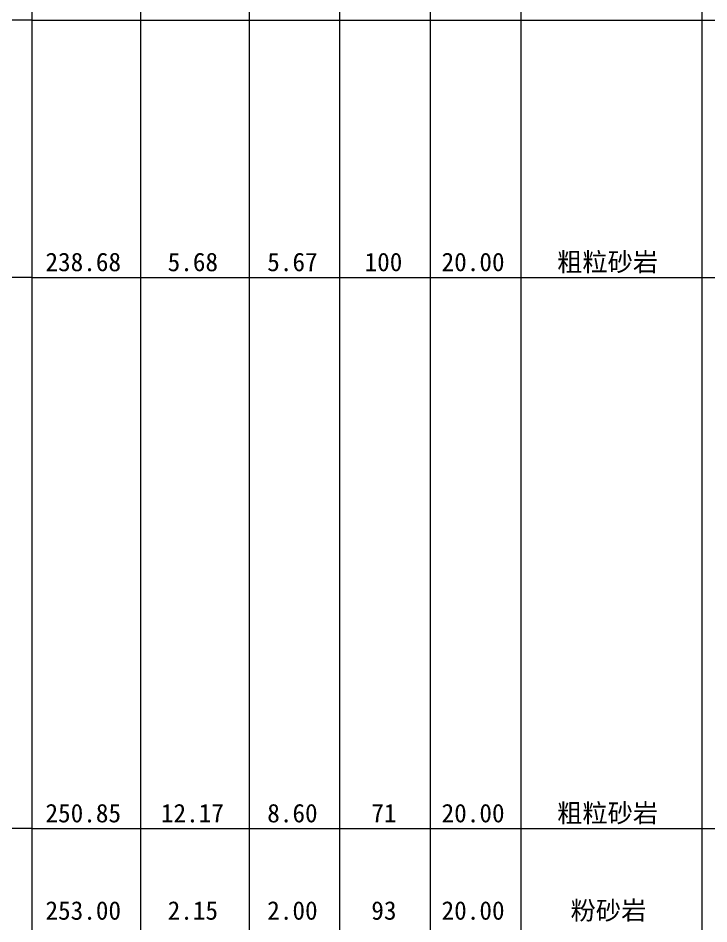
# Model space of a CAD drawing. Header units: inches. Extents: x -27 to 109, y -724 to 26.
# Drawn here: x 20.78 to 36.04, y -252.06 to -232.06 of the extents above; entities that cross this region are included whole.
import ezdxf

# ---------------------------------------------------------------- set-up
doc = ezdxf.new("R2010")
doc.units = ezdxf.units.IN
doc.header["$MEASUREMENT"] = 0
doc.layers.get('0').update_dxf_attribs({"lineweight": 0})
doc.styles.add('宋体', font='')
doc.styles.get('宋体').set_extended_font_data('宋体')

msp = doc.modelspace()

# ---------------------------------------------------------------- linework, layer by layer
at = {"linetype": 'Continuous', "lineweight": 15}
for p, q in [((21.082, 0.896), (21.082, -693.554)), ((23.482, 0.896), (23.482, -693.554)), ((25.882, 0.896), (25.882, -693.554)), ((27.882, 0.896), (27.882, -693.554)), ((29.882, 0.896), (29.882, -693.554)), ((31.882, 0.896), (31.882, -693.554)), ((35.882, 0.896), (35.882, -693.554)), ((21.082, -232.104), (20.082, -232.104)), ((21.082, -232.104), (23.482, -232.104)), ((23.482, -232.104), (25.882, -232.104)), ((25.882, -232.104), (27.882, -232.104)), ((27.882, -232.104), (29.882, -232.104)), ((29.882, -232.104), (31.882, -232.104)), ((31.882, -232.104), (35.882, -232.104)), ((35.882, -232.104), (65.882, -232.104)), ((21.082, -237.784), (20.082, -237.784)), ((21.082, -237.784), (23.482, -237.784)), ((23.482, -237.784), (25.882, -237.784)), ((25.882, -237.784), (27.882, -237.784)), ((27.882, -237.784), (29.882, -237.784)), ((29.882, -237.784), (31.882, -237.784)), ((31.882, -237.784), (35.882, -237.784)), ((35.882, -237.784), (65.882, -237.784)), ((21.082, -249.954), (20.082, -249.954)), ((21.082, -249.954), (23.482, -249.954)), ((23.482, -249.954), (25.882, -249.954)), ((25.882, -249.954), (27.882, -249.954)), ((27.882, -249.954), (29.882, -249.954)), ((29.882, -249.954), (31.882, -249.954)), ((31.882, -249.954), (35.882, -249.954)), ((35.882, -249.954), (65.882, -249.954))]:
    msp.add_line(p, q, dxfattribs=at)

# ---------------------------------------------------------------- texts
at = {"style": '宋体'}
for s, p in [('粗粒砂岩', (32.685, -237.647)), ('238.68', (21.384, -237.647)), ('5.68', (24.083, -237.647)), ('5.67', (26.283, -237.647)), ('100', (28.433, -237.647)), ('20.00', (30.134, -237.647)), ('粗粒砂岩', (32.685, -249.817)), ('250.85', (21.384, -249.817)), ('12.17', (23.934, -249.817)), ('8.60', (26.283, -249.817)), ('71', (28.582, -249.817)), ('20.00', (30.134, -249.817)), ('253.00', (21.384, -251.967)), ('2.15', (24.083, -251.967)), ('2.00', (26.283, -251.967)), ('93', (28.582, -251.967)), ('20.00', (30.134, -251.967)), ('粉砂岩', (32.984, -251.967))]:
    msp.add_text(s, height=0.4092, dxfattribs=at).set_placement(p)

doc.saveas('drawing.dxf')
